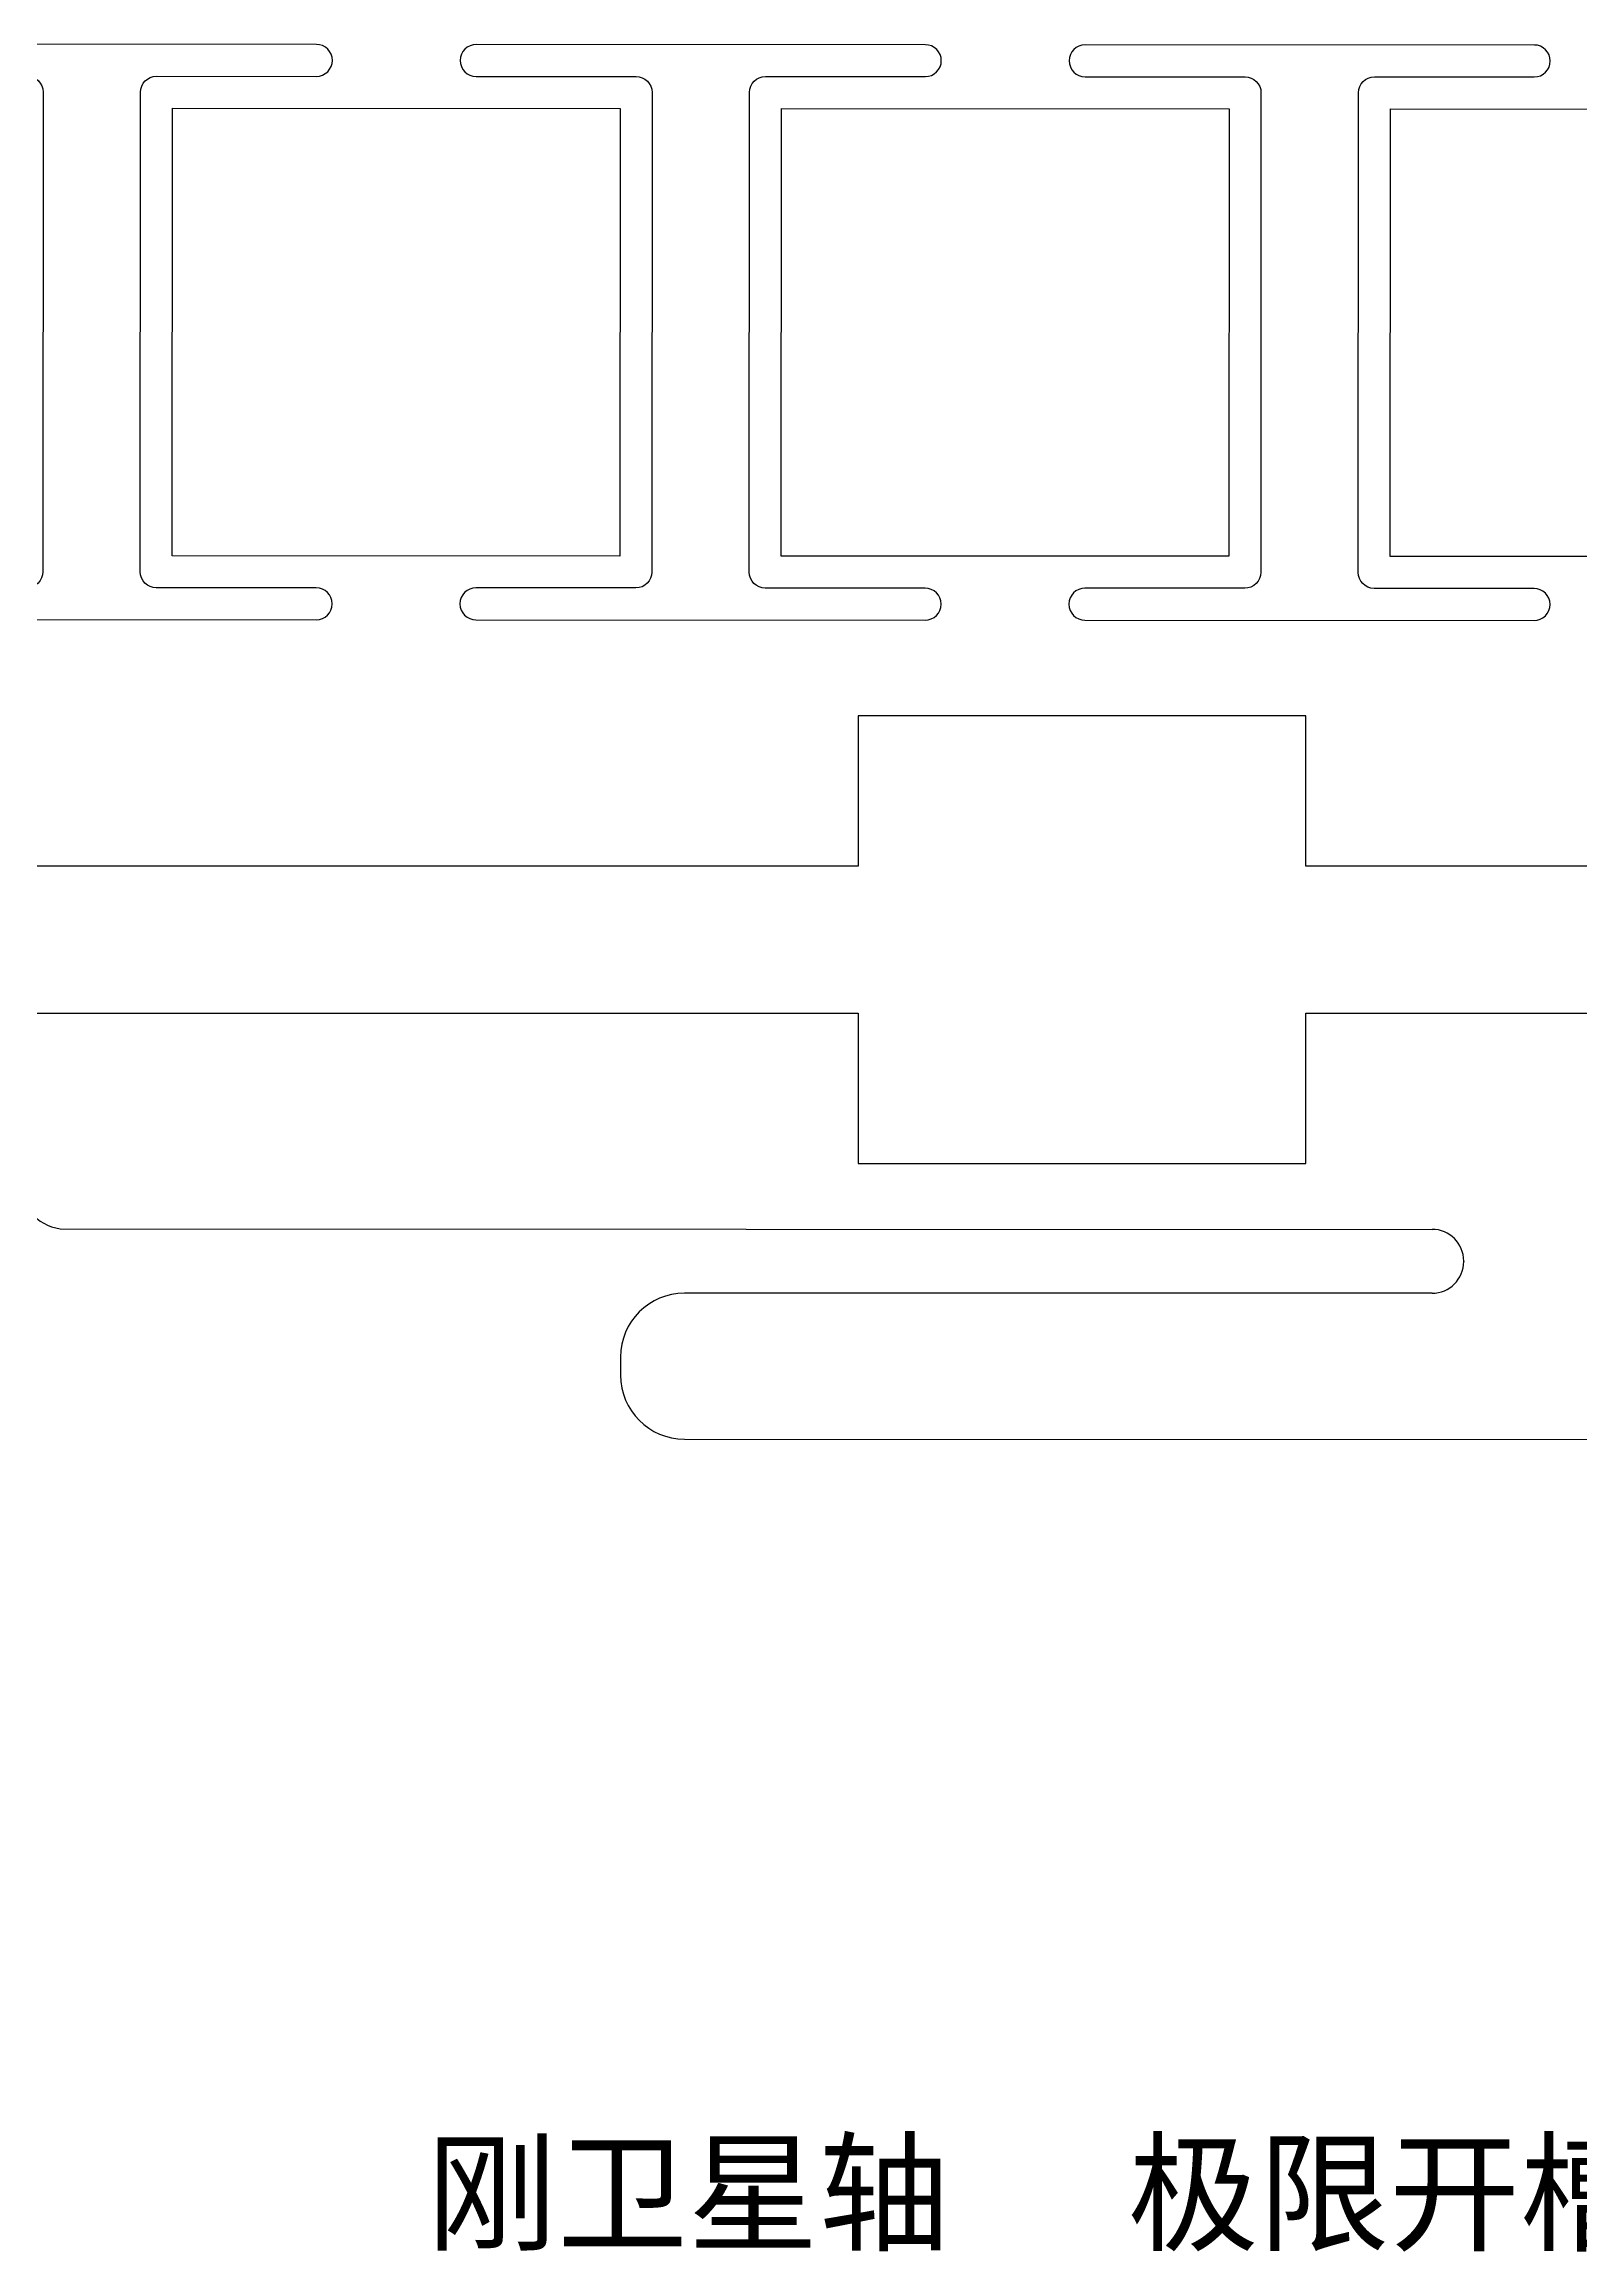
# Model space of a CAD drawing. Header units: millimetres. Extents: x -533 to 933, y 34 to 166.
# Drawn here: x -51.7 to -3.7, y 33.7 to 102.7 of the extents above; entities that cross this region are included whole.
import ezdxf

# ---------------------------------------------------------------- set-up
doc = ezdxf.new("R2010")
doc.units = ezdxf.units.MM
doc.header["$MEASUREMENT"] = 0
doc.layers.get('0').update_dxf_attribs({"lineweight": 0})

msp = doc.modelspace()

# ---------------------------------------------------------------- linework, layer by layer
at = {"color": 18, "lineweight": 25, "true_color": 0x000000}
for p, q in [((-12.234, 81.727), (-26.235, 81.727)), ((-26.235, 81.727), (-26.235, 77.026)), ((-12.234, 77.026), (-12.234, 81.727)), ((-26.235, 77.026), (-65.859, 77.026)), ((27.39, 77.026), (-12.234, 77.026)), ((-65.859, 72.428), (-26.235, 72.428)), ((-26.235, 72.428), (-26.235, 67.728)), ((-12.234, 67.728), (-12.234, 72.428)), ((-12.234, 72.428), (27.39, 72.428)), ((-26.235, 67.728), (-12.234, 67.728)), ((-26.235, 67.728), (-12.234, 67.728)), ((-51.204, 65.686), (-8.285, 65.665)), ((-7.295, 64.674), (-7.295, 64.656)), ((-8.285, 63.666), (-31.671, 63.669)), ((-31.673, 59.104), (36.851, 59.07))]:
    msp.add_line(p, q, dxfattribs=at)
for points in [[(-47.687, 100.735), (-33.687, 100.727), (-33.694, 86.727), (-47.694, 86.735)], [(-28.644, 86.725), (-28.637, 100.725), (-14.637, 100.718), (-14.644, 86.718)], [(-9.594, 86.715), (-9.587, 100.715), (4.413, 100.708), (4.406, 86.708)]]:
    msp.add_lwpolyline(points, close=True, dxfattribs=at)
for points, knots in [([(-48.695, 86.235), (-48.695, 85.959), (-48.471, 85.735), (-48.195, 85.735), (-48.195, 85.735), (-43.195, 85.732), (-43.195, 85.732), (-42.919, 85.732), (-42.695, 85.508), (-42.695, 85.232), (-42.695, 84.956), (-42.919, 84.732), (-43.195, 84.732), (-43.195, 84.732), (-57.245, 84.739), (-57.245, 84.739), (-57.522, 84.739), (-57.745, 84.963), (-57.745, 85.239), (-57.745, 85.515), (-57.521, 85.739), (-57.245, 85.739), (-57.245, 85.739), (-52.245, 85.737), (-52.245, 85.737), (-51.969, 85.736), (-51.745, 85.96), (-51.745, 86.236), (-51.745, 86.236), (-51.738, 101.236), (-51.738, 101.236), (-51.737, 101.512), (-51.961, 101.736), (-52.237, 101.736), (-52.237, 101.736), (-57.237, 101.739), (-57.237, 101.739), (-57.513, 101.739), (-57.737, 101.963), (-57.737, 102.239), (-57.737, 102.515), (-57.513, 102.739), (-57.236, 102.739), (-57.236, 102.739), (-43.186, 102.731), (-43.186, 102.731), (-42.91, 102.731), (-42.687, 102.507), (-42.687, 102.231), (-42.687, 101.955), (-42.911, 101.731), (-43.187, 101.731), (-43.187, 101.731), (-48.187, 101.734), (-48.187, 101.734), (-48.463, 101.734), (-48.687, 101.51), (-48.687, 101.234), (-48.687, 101.234), (-48.695, 86.235), (-48.695, 86.235)], [0, 0, 0, 0, 1, 1, 1, 2, 2, 2, 3, 3, 3, 4, 4, 4, 5, 5, 5, 6, 6, 6, 7, 7, 7, 8, 8, 8, 9, 9, 9, 10, 10, 10, 11, 11, 11, 12, 12, 12, 13, 13, 13, 14, 14, 14, 15, 15, 15, 16, 16, 16, 17, 17, 17, 18, 18, 18, 19, 19, 19, 20, 20, 20, 20]), ([(-32.687, 101.226), (-32.687, 101.502), (-32.911, 101.726), (-33.187, 101.726), (-33.187, 101.726), (-38.187, 101.729), (-38.187, 101.729), (-38.463, 101.729), (-38.687, 101.953), (-38.687, 102.229), (-38.687, 102.505), (-38.463, 102.729), (-38.186, 102.729), (-38.186, 102.729), (-24.136, 102.722), (-24.136, 102.722), (-23.86, 102.722), (-23.636, 102.498), (-23.637, 102.222), (-23.637, 101.945), (-23.861, 101.722), (-24.137, 101.722), (-24.137, 101.722), (-29.137, 101.724), (-29.137, 101.724), (-29.413, 101.725), (-29.637, 101.501), (-29.637, 101.225), (-29.637, 101.225), (-29.645, 86.225), (-29.645, 86.225), (-29.645, 85.949), (-29.421, 85.725), (-29.145, 85.725), (-29.145, 85.725), (-24.145, 85.722), (-24.145, 85.722), (-23.869, 85.722), (-23.645, 85.498), (-23.645, 85.222), (-23.645, 84.946), (-23.869, 84.722), (-24.145, 84.722), (-24.145, 84.722), (-38.195, 84.73), (-38.195, 84.73), (-38.472, 84.73), (-38.695, 84.954), (-38.695, 85.23), (-38.695, 85.506), (-38.471, 85.73), (-38.195, 85.73), (-38.195, 85.73), (-33.195, 85.727), (-33.195, 85.727), (-32.919, 85.727), (-32.695, 85.951), (-32.695, 86.227), (-32.695, 86.227), (-32.687, 101.226), (-32.687, 101.226)], [0, 0, 0, 0, 1, 1, 1, 2, 2, 2, 3, 3, 3, 4, 4, 4, 5, 5, 5, 6, 6, 6, 7, 7, 7, 8, 8, 8, 9, 9, 9, 10, 10, 10, 11, 11, 11, 12, 12, 12, 13, 13, 13, 14, 14, 14, 15, 15, 15, 16, 16, 16, 17, 17, 17, 18, 18, 18, 19, 19, 19, 20, 20, 20, 20]), ([(-10.595, 86.216), (-10.595, 85.94), (-10.371, 85.716), (-10.095, 85.715), (-10.095, 85.715), (-5.095, 85.713), (-5.095, 85.713), (-4.819, 85.713), (-4.595, 85.489), (-4.595, 85.213), (-4.595, 84.937), (-4.819, 84.713), (-5.095, 84.713), (-5.095, 84.713), (-19.145, 84.72), (-19.145, 84.72), (-19.421, 84.72), (-19.645, 84.944), (-19.645, 85.22), (-19.645, 85.496), (-19.421, 85.72), (-19.145, 85.72), (-19.145, 85.72), (-14.145, 85.717), (-14.145, 85.717), (-13.869, 85.717), (-13.645, 85.941), (-13.645, 86.217), (-13.645, 86.217), (-13.637, 101.217), (-13.637, 101.217), (-13.637, 101.493), (-13.861, 101.717), (-14.137, 101.717), (-14.137, 101.717), (-19.137, 101.719), (-19.137, 101.719), (-19.413, 101.72), (-19.637, 101.943), (-19.637, 102.22), (-19.636, 102.496), (-19.412, 102.72), (-19.136, 102.719), (-19.136, 102.719), (-5.086, 102.712), (-5.086, 102.712), (-4.81, 102.712), (-4.586, 102.488), (-4.587, 102.212), (-4.587, 101.936), (-4.811, 101.712), (-5.087, 101.712), (-5.087, 101.712), (-10.087, 101.715), (-10.087, 101.715), (-10.363, 101.715), (-10.587, 101.491), (-10.587, 101.215), (-10.587, 101.215), (-10.595, 86.216), (-10.595, 86.216)], [0, 0, 0, 0, 1, 1, 1, 2, 2, 2, 3, 3, 3, 4, 4, 4, 5, 5, 5, 6, 6, 6, 7, 7, 7, 8, 8, 8, 9, 9, 9, 10, 10, 10, 11, 11, 11, 12, 12, 12, 13, 13, 13, 14, 14, 14, 15, 15, 15, 16, 16, 16, 17, 17, 17, 18, 18, 18, 19, 19, 19, 20, 20, 20, 20]), ([(-58.892, 65.69), (-58.11, 65.741), (-57.492, 66.391), (-57.491, 67.186), (-57.491, 67.186), (-57.491, 67.186), (-57.491, 67.186), (-57.491, 67.222), (-57.491, 67.257), (-57.491, 67.293), (-57.491, 68.673), (-56.371, 69.792), (-54.99, 69.791), (-53.609, 69.791), (-52.491, 68.671), (-52.491, 67.29), (-52.491, 67.251), (-52.491, 67.211), (-52.491, 67.172), (-52.492, 66.415), (-51.932, 65.789), (-51.204, 65.686)], [0, 0, 0, 0, 1, 1, 1, 2, 2, 2, 3, 3, 3, 4, 4, 4, 5, 5, 5, 6, 6, 6, 7, 7, 7, 7]), ([(-31.671, 63.669), (-31.671, 63.669), (-31.671, 63.669), (-31.671, 63.669), (-32.776, 63.669), (-33.671, 62.774), (-33.672, 61.67), (-33.672, 61.482), (-33.672, 61.293), (-33.672, 61.105), (-33.672, 60.001), (-32.777, 59.105), (-31.673, 59.104)], [0, 0, 0, 0, 1, 1, 1, 2, 2, 2, 3, 3, 3, 4, 4, 4, 4])]:
    msp.add_open_spline(points, degree=3, knots=knots, dxfattribs=at)
for points in [[(-7.295, 64.674), (-7.295, 65.221), (-7.738, 65.664), (-8.285, 65.665)], [(-8.285, 63.666), (-7.739, 63.666), (-7.295, 64.109), (-7.295, 64.656)]]:
    msp.add_open_spline(points, degree=3, dxfattribs=at)

# ---------------------------------------------------------------- texts
at = {"insert": (-39.75, 33.68), "char_height": 0.2, "attachment_point": 7}
msp.add_mtext('\\C18;\\c0;\\FAdobe Song Std L|b0|i0|c1;\\H3.000000;\\W1.000000;刚卫星轴     极限开槽 单配列', dxfattribs=at)

doc.saveas('drawing.dxf')
